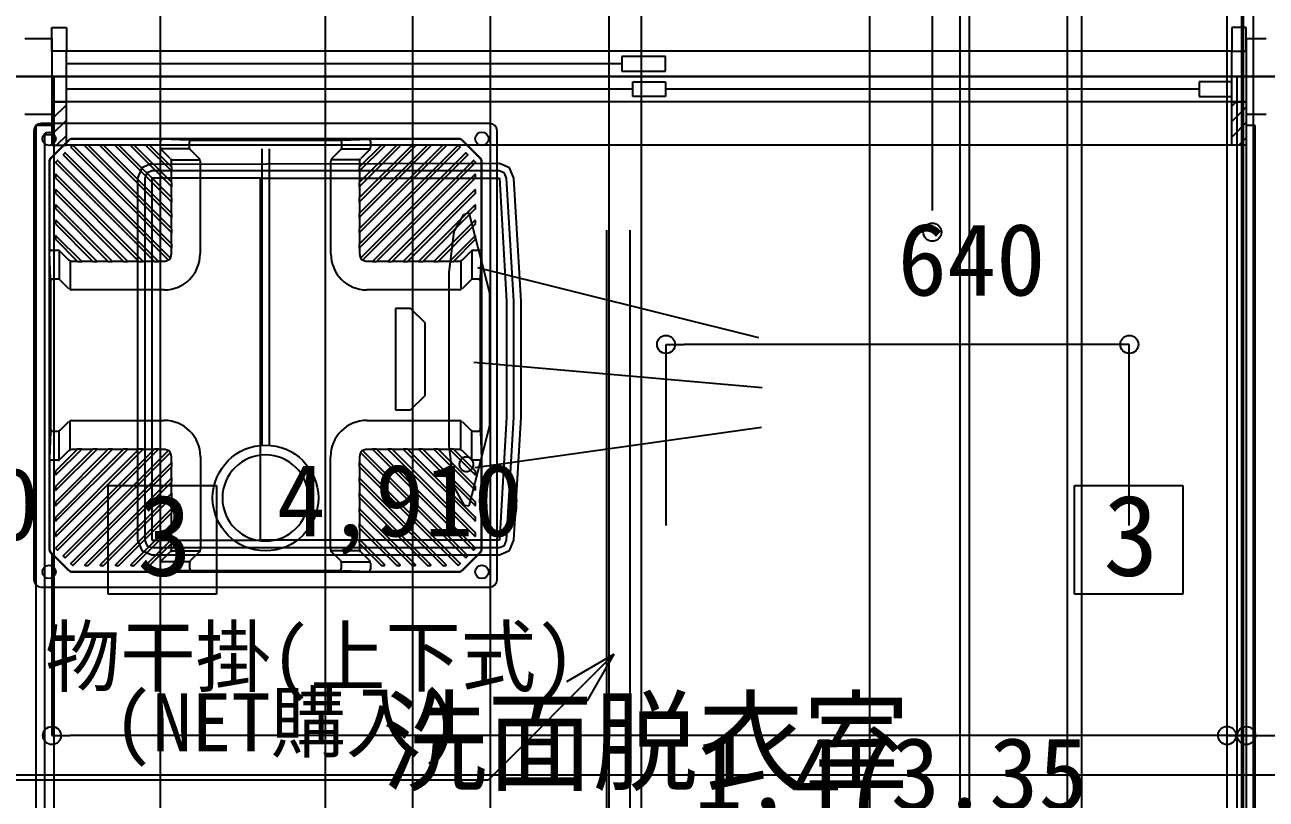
# Model space of a CAD drawing. Header units: metres. Extents: x 10861 to 26950, y 7268 to 22901.
# Drawn here: x 18467 to 20182, y 18112 to 19181 of the extents above; entities that cross this region are included whole.
import ezdxf

# ---------------------------------------------------------------- set-up
doc = ezdxf.new("R2010")
doc.units = ezdxf.units.M

msp = doc.modelspace()

# ---------------------------------------------------------------- linework, layer by layer
at = {"layer": 'GLID'}
for p, q in [((18654.7, 9325), (18654.7, 22205)), ((18654.7, 9325), (18654.7, 22205)), ((18654.7, 9325), (18654.7, 22205)), ((19003.3, 9325), (19003.3, 22205)), ((19003.3, 9325), (19003.3, 22205)), ((19003.3, 9325), (19003.3, 22205)), ((19274.3, 9325), (19274.3, 22205)), ((19274.3, 9325), (19274.3, 22205)), ((19274.3, 9325), (19274.3, 22205)), ((19319.1, 10010), (19319.1, 22205)), ((19319.1, 10010), (19319.1, 22205)), ((19319.1, 10010), (19319.1, 22205)), ((19634.7, 9325), (19634.7, 22205)), ((19634.7, 9325), (19634.7, 22205)), ((19634.7, 9325), (19634.7, 22205)), ((19759.5, 10010), (19759.5, 22205)), ((19759.5, 10010), (19759.5, 22205)), ((19759.5, 10010), (19759.5, 22205)), ((19772.5, 9858.3), (19772.5, 22205)), ((19772.5, 9858.3), (19772.5, 22205)), ((19772.5, 9858.3), (19772.5, 22205)), ((19907.5, 10010), (19907.5, 22205)), ((19907.5, 10010), (19907.5, 22205)), ((19907.5, 10010), (19907.5, 22205)), ((19927.5, 9858.3), (19927.5, 22205)), ((19927.5, 9858.3), (19927.5, 22205)), ((19927.5, 9858.3), (19927.5, 22205)), ((20128.1, 9325), (20128.1, 22205)), ((20128.1, 9325), (20128.1, 22205)), ((20128.1, 9325), (20128.1, 22205)), ((20151, 9325), (20151, 22205)), ((20151, 9325), (20151, 22205)), ((20151, 9325), (20151, 22205)), ((13514.7, 19110), (24358.1, 19110)), ((13514.7, 19110), (24358.1, 19110)), ((13514.7, 19110), (24358.1, 19110)), ((13514.7, 18145.6), (24358.1, 18145.6)), ((13514.7, 18145.6), (24358.1, 18145.6)), ((13514.7, 18145.6), (24358.1, 18145.6))]:
    msp.add_line(p, q, dxfattribs=at)
at = {"layer": 'WALL_BRACED_2F'}
for p, q in [((18507.2, 19110), (18507.2, 17830)), ((18507.2, 19110), (18507.2, 17830)), ((20142.2, 17830), (20142.2, 19110)), ((20142.2, 17830), (20142.2, 19110)), ((18582.2, 18395), (18582.2, 18545)), ((18582.2, 18545), (18732.2, 18545)), ((18732.2, 18545), (18732.2, 18395)), ((19917.2, 18395), (19917.2, 18545)), ((19917.2, 18545), (20067.2, 18545)), ((20067.2, 18545), (20067.2, 18395)), ((18732.2, 18395), (18582.2, 18395)), ((20067.2, 18395), (19917.2, 18395))]:
    msp.add_line(p, q, dxfattribs=at)
at = {"layer": 'WALL_NORMAL_2F'}
for p, q in [((18467.2, 19162.5), (18504.7, 19162.5)), ((18467.2, 19162.5), (18504.7, 19162.5)), ((18504.7, 19162.5), (18504.7, 19057.5)), ((20154.7, 19162.5), (20154.7, 19057.5)), ((20154.7, 19162.5), (20182.2, 19162.5)), ((20154.7, 19162.5), (20182.2, 19162.5)), ((18504.7, 19057.5), (18467.2, 19057.5)), ((20182.2, 19057.5), (20154.7, 19057.5)), ((18482.2, 19042.5), (18482.2, 16997.5)), ((18504.7, 19042.5), (18482.2, 19042.5)), ((20167.2, 19042.5), (20154.7, 19042.5)), ((20167.2, 16997.5), (20167.2, 19042.5)), ((18494.7, 17010), (18494.7, 19030)), ((18494.7, 19030), (18504.7, 19030)), ((20154.7, 19015), (20154.7, 17025))]:
    msp.add_line(p, q, dxfattribs=at)
at = {"layer": 'WALL_NORMAL_3F'}
for p, q in [((20148.2, 21016.5), (20148.2, 17016.5)), ((20164.2, 21000.5), (20164.2, 17000.5))]:
    msp.add_line(p, q, dxfattribs=at)
at = {"layer": 'カタログ部品(衛生設備)_2F'}
for p, q in [((19109.7, 19045), (18489.7, 19045)), ((18479.7, 19035), (18479.7, 18415)), ((18527.1, 19021.7), (18503, 18997.6)), ((18527.4, 19021.3), (18503.4, 18997.3)), ((19066.7, 19024), (18532.7, 19024)), ((18657.7, 19023.6), (18532.7, 19023.6)), ((18654.7, 19012.1), (18654.7, 19020.6)), ((18694.4, 19022), (18657, 19023.5)), ((18697.4, 19022), (18902, 19022)), ((18905, 19022), (18942.4, 19023.5)), ((19066.7, 19023.6), (18941.7, 19023.6)), ((18944.7, 19020.6), (18944.7, 19012.1)), ((19096, 18997.3), (19072, 19021.3)), ((19096.4, 18997.6), (19072.3, 19021.7)), ((19119.7, 18415), (19119.7, 19035)), ((18522.3, 19004.2), (18520.5, 19002.4)), ((18668.4, 18859.1), (18523.3, 19004.2)), ((18532.9, 19014.8), (18531.1, 19013)), ((18531.1, 19012), (18670.2, 18872.9)), ((18670.2, 18878.5), (18533.9, 19014.8)), ((18550.2, 19014.2), (18670.2, 18894.1)), ((18554.7, 19015), (18550.5, 19015)), ((18670.2, 18899.8), (18555.2, 19014.8)), ((18571.4, 19014.2), (18670.2, 18915.3)), ((18575.9, 19015), (18571.7, 19015)), ((18670.2, 18921), (18576.4, 19014.8)), ((18592.6, 19014.2), (18670.2, 18936.5)), ((18597.1, 19015), (18592.9, 19015)), ((18670.2, 18942.2), (18597.6, 19014.8)), ((18613.8, 19014.2), (18670.2, 18957.7)), ((18618.3, 19015), (18614.1, 19015)), ((18670.2, 18963.4), (18618.8, 19014.8)), ((18635, 19014.2), (18670.2, 18979)), ((18639.5, 19015), (18635.4, 19015)), ((18670.2, 18984.6), (18640, 19014.8)), ((18694.8, 19010), (18655.2, 19010)), ((18668.2, 18996.5), (18656.2, 19008.5)), ((18694.4, 19019), (18694.4, 19012.1)), ((18695.9, 19008.5), (18708, 18996.5)), ((18794.7, 19010), (18794.7, 18600.8)), ((18804.7, 19010), (18804.7, 18600.8)), ((18891.4, 18996.5), (18903.5, 19008.5)), ((18904.6, 19010), (18944.3, 19010)), ((18905, 19012.1), (18905, 19019)), ((18959.4, 19014.8), (18929.2, 18984.6)), ((18980.6, 19014.8), (18929.2, 18963.4)), ((19001.8, 19014.8), (18929.2, 18942.2)), ((19023, 19014.8), (18929.2, 18921)), ((19044.2, 19014.8), (18929.2, 18899.8)), ((19065.5, 19014.8), (18929.2, 18878.5)), ((18929.2, 18979), (18964.4, 19014.2)), ((18929.2, 18957.7), (18985.6, 19014.2)), ((18929.2, 18936.5), (19006.8, 19014.2)), ((18929.2, 18915.3), (19028, 19014.2)), ((18929.2, 18894.1), (19049.2, 19014.2)), ((18929.2, 18872.9), (19068.3, 19012)), ((19076.1, 19004.2), (18931, 18859.1)), ((18943.2, 19008.5), (18931.2, 18996.5)), ((18964, 19015), (18959.9, 19015)), ((18985.3, 19015), (18981.1, 19015)), ((19006.5, 19015), (19002.3, 19015)), ((19027.7, 19015), (19023.5, 19015)), ((19048.9, 19015), (19044.7, 19015)), ((19068.3, 19013), (19066.5, 19014.8)), ((19078.9, 19002.4), (19077.1, 19004.2)), ((18500.7, 18992), (18500.7, 18458)), ((18501.2, 18992), (18501.2, 18867)), ((18511.7, 18993.6), (18509.9, 18991.8)), ((18509.9, 18990.8), (18646.2, 18854.5)), ((18651.8, 18854.5), (18512.7, 18993.6)), ((18520.5, 19001.4), (18665.6, 18856.3)), ((18669.7, 18995), (18709, 18995)), ((18669.7, 18985.1), (18669.7, 18992.9)), ((18709.4, 18992.9), (18709.4, 18865)), ((18890, 18865), (18890, 18992.9)), ((18929.7, 18995), (18890.4, 18995)), ((18929.7, 18992.9), (18929.7, 18985.1)), ((18933.8, 18856.3), (19078.9, 19001.4)), ((19086.7, 18993.6), (18947.6, 18854.5)), ((18953.2, 18854.5), (19089.5, 18990.8)), ((19089.5, 18991.8), (19087.7, 18993.6)), ((19098.2, 18867), (19098.2, 18992)), ((19098.7, 18458), (19098.7, 18992)), ((18509.7, 18974.2), (18509.7, 18970)), ((18509.9, 18969.5), (18624.9, 18854.5)), ((18630.6, 18854.5), (18510.6, 18974.6)), ((18669.7, 18963.9), (18669.7, 18979.5)), ((18670.2, 18979), (18670.2, 18984.6)), ((18929.2, 18984.6), (18929.2, 18979)), ((18929.7, 18979.5), (18929.7, 18963.9)), ((19088.8, 18974.6), (18968.8, 18854.5)), ((18974.5, 18854.5), (19089.5, 18969.5)), ((19089.7, 18970), (19089.7, 18974.2)), ((18509.7, 18953), (18509.7, 18948.8)), ((18609.4, 18854.5), (18510.6, 18953.3)), ((18669.7, 18942.7), (18669.7, 18958.2)), ((18670.2, 18957.7), (18670.2, 18963.4)), ((18929.2, 18963.4), (18929.2, 18957.7)), ((18929.7, 18958.2), (18929.7, 18942.7)), ((19088.8, 18953.3), (18990, 18854.5)), ((19089.7, 18948.8), (19089.7, 18953)), ((18509.9, 18948.3), (18603.7, 18854.5)), ((18669.7, 18921.5), (18669.7, 18937)), ((18670.2, 18936.5), (18670.2, 18942.2)), ((18929.2, 18942.2), (18929.2, 18936.5)), ((18929.7, 18937), (18929.7, 18921.5)), ((18995.7, 18854.5), (19089.5, 18948.3)), ((18509.7, 18931.8), (18509.7, 18927.6)), ((18509.9, 18927.1), (18582.5, 18854.5)), ((18588.2, 18854.5), (18510.6, 18932.1)), ((18670.2, 18915.3), (18670.2, 18921)), ((18929.2, 18921), (18929.2, 18915.3)), ((19088.8, 18932.1), (19011.2, 18854.5)), ((19016.9, 18854.5), (19089.5, 18927.1)), ((19089.7, 18927.6), (19089.7, 18931.8)), ((18509.7, 18910.6), (18509.7, 18906.4)), ((18509.9, 18905.9), (18561.3, 18854.5)), ((18567, 18854.5), (18510.6, 18910.9)), ((18669.7, 18900.3), (18669.7, 18915.8)), ((18670.2, 18894.1), (18670.2, 18899.8)), ((18929.2, 18899.8), (18929.2, 18894.1)), ((18929.7, 18915.8), (18929.7, 18900.3)), ((19088.8, 18910.9), (19032.4, 18854.5)), ((19038.1, 18854.5), (19089.5, 18905.9)), ((19089.7, 18906.4), (19089.7, 18910.6)), ((18509.7, 18889.3), (18509.7, 18885.2)), ((18509.9, 18884.7), (18540.1, 18854.5)), ((18545.8, 18854.5), (18510.6, 18889.7)), ((18669.7, 18879), (18669.7, 18894.6)), ((18929.7, 18894.6), (18929.7, 18879)), ((19088.8, 18889.7), (19053.7, 18854.5)), ((19059.3, 18854.5), (19089.5, 18884.7)), ((19089.7, 18885.2), (19089.7, 18889.3)), ((18502.7, 18830.3), (18501.2, 18867.7)), ((18504.2, 18870), (18512.6, 18870)), ((18514.7, 18869.6), (18514.7, 18830.3)), ((18516.2, 18868.5), (18528.2, 18856.5)), ((18669.7, 18865), (18669.7, 18873.4)), ((18670.2, 18872.9), (18670.2, 18878.5)), ((18929.2, 18878.5), (18929.2, 18872.9)), ((18929.7, 18873.4), (18929.7, 18865)), ((19071.2, 18856.5), (19083.2, 18868.5)), ((19084.7, 18869.6), (19084.7, 18830.3)), ((19086.8, 18870), (19095.2, 18870)), ((19096.7, 18830.3), (19098.2, 18867.7)), ((18529.7, 18855), (18529.7, 18815.7)), ((18531.8, 18855), (18539.6, 18855)), ((18540.1, 18854.5), (18545.8, 18854.5)), ((18545.3, 18855), (18560.8, 18855)), ((18561.3, 18854.5), (18567, 18854.5)), ((18566.5, 18855), (18582, 18855)), ((18582.5, 18854.5), (18588.2, 18854.5)), ((18587.7, 18855), (18603.2, 18855)), ((18603.7, 18854.5), (18609.4, 18854.5)), ((18608.9, 18855), (18624.4, 18855)), ((18624.9, 18854.5), (18630.6, 18854.5)), ((18630.1, 18855), (18645.7, 18855)), ((18646.2, 18854.5), (18651.8, 18854.5)), ((18651.3, 18855), (18659.7, 18855)), ((18939.7, 18855), (18948.1, 18855)), ((18947.6, 18854.5), (18953.2, 18854.5)), ((18953.7, 18855), (18969.3, 18855)), ((18968.8, 18854.5), (18974.5, 18854.5)), ((18975, 18855), (18990.5, 18855)), ((18990, 18854.5), (18995.7, 18854.5)), ((18996.2, 18855), (19011.7, 18855)), ((19011.2, 18854.5), (19016.9, 18854.5)), ((19017.4, 18855), (19032.9, 18855)), ((19032.4, 18854.5), (19038.1, 18854.5)), ((19038.6, 18855), (19054.2, 18855)), ((19053.7, 18854.5), (19059.3, 18854.5)), ((19059.8, 18855), (19067.6, 18855)), ((19069.7, 18855), (19069.7, 18815.7)), ((18502.7, 18827.3), (18502.7, 18623.1)), ((18512.6, 18830.3), (18505.7, 18830.3)), ((18528.2, 18816.7), (18516.2, 18828.8)), ((18659.7, 18815.3), (18531.8, 18815.3)), ((19067.6, 18815.3), (18939.7, 18815.3)), ((19083.2, 18828.8), (19071.2, 18816.7)), ((19093.7, 18830.3), (19086.8, 18830.3)), ((19096.7, 18623.1), (19096.7, 18827.3)), ((18516.2, 18621.6), (18528.2, 18633.6)), ((18529.7, 18595), (18529.7, 18634.3)), ((18531.8, 18635.1), (18659.7, 18635.1)), ((18939.7, 18635.1), (19067.6, 18635.1)), ((19069.7, 18595), (19069.7, 18634.3)), ((19071.2, 18633.6), (19083.2, 18621.6)), ((18502.7, 18619.7), (18501.2, 18582.3)), ((18505.7, 18620.1), (18512.6, 18620.1)), ((18514.7, 18580.5), (18514.7, 18619.7)), ((19084.7, 18580.5), (19084.7, 18619.7)), ((19086.8, 18620.1), (19093.7, 18620.1)), ((19096.7, 18619.7), (19098.2, 18582.3)), ((18646.2, 18595.5), (18509.9, 18459.2)), ((18624.9, 18595.5), (18509.9, 18480.5)), ((18603.7, 18595.5), (18509.9, 18501.7)), ((18582.5, 18595.5), (18509.9, 18522.9)), ((18561.3, 18595.5), (18509.9, 18544.1)), ((18540.1, 18595.5), (18509.9, 18565.3)), ((18510.6, 18475.5), (18630.6, 18595.5)), ((18510.6, 18496.7), (18609.4, 18595.5)), ((18510.6, 18517.9), (18588.2, 18595.5)), ((18510.6, 18539.1), (18567, 18595.5)), ((18510.6, 18560.3), (18545.8, 18595.5)), ((18512.7, 18456.4), (18651.8, 18595.5)), ((18528.2, 18593.5), (18516.2, 18581.5)), ((18665.6, 18593.7), (18520.5, 18448.6)), ((18523.3, 18445.8), (18668.4, 18590.9)), ((18539.6, 18595), (18531.8, 18595)), ((18545.8, 18595.5), (18540.1, 18595.5)), ((18560.8, 18595), (18545.3, 18595)), ((18567, 18595.5), (18561.3, 18595.5)), ((18582, 18595), (18566.5, 18595)), ((18588.2, 18595.5), (18582.5, 18595.5)), ((18603.2, 18595), (18587.7, 18595)), ((18609.4, 18595.5), (18603.7, 18595.5)), ((18624.4, 18595), (18608.9, 18595)), ((18630.6, 18595.5), (18624.9, 18595.5)), ((18645.7, 18595), (18630.1, 18595)), ((18651.8, 18595.5), (18646.2, 18595.5)), ((18659.7, 18595), (18651.3, 18595)), ((18931, 18590.9), (19076.1, 18445.8)), ((19078.9, 18448.6), (18933.8, 18593.7)), ((18948.1, 18595), (18939.7, 18595)), ((18953.2, 18595.5), (18947.6, 18595.5)), ((18947.6, 18595.5), (19086.7, 18456.4)), ((19089.5, 18459.2), (18953.2, 18595.5)), ((18969.3, 18595), (18953.7, 18595)), ((18974.5, 18595.5), (18968.8, 18595.5)), ((18968.8, 18595.5), (19088.8, 18475.5)), ((19089.5, 18480.5), (18974.5, 18595.5)), ((18990.5, 18595), (18975, 18595)), ((18995.7, 18595.5), (18990, 18595.5)), ((18990, 18595.5), (19088.8, 18496.7)), ((19089.5, 18501.7), (18995.7, 18595.5)), ((19011.7, 18595), (18996.2, 18595)), ((19016.9, 18595.5), (19011.2, 18595.5)), ((19011.2, 18595.5), (19088.8, 18517.9)), ((19089.5, 18522.9), (19016.9, 18595.5)), ((19032.9, 18595), (19017.4, 18595)), ((19038.1, 18595.5), (19032.4, 18595.5)), ((19032.4, 18595.5), (19088.8, 18539.1)), ((19089.5, 18544.1), (19038.1, 18595.5)), ((19054.2, 18595), (19038.6, 18595)), ((19059.3, 18595.5), (19053.7, 18595.5)), ((19053.7, 18595.5), (19088.8, 18560.3)), ((19089.5, 18565.3), (19059.3, 18595.5)), ((19067.6, 18595), (19059.8, 18595)), ((19083.2, 18581.5), (19071.2, 18593.5)), ((18501.2, 18583), (18501.2, 18458)), ((18512.6, 18580), (18504.2, 18580)), ((18670.2, 18577.1), (18531.1, 18438)), ((18669.7, 18576.6), (18669.7, 18585)), ((18670.2, 18571.5), (18670.2, 18577.1)), ((18709.8, 18585), (18709.8, 18457.1)), ((18889.6, 18457.1), (18889.6, 18585)), ((18929.2, 18577.1), (18929.2, 18571.5)), ((19068.3, 18438), (18929.2, 18577.1)), ((18929.7, 18585), (18929.7, 18576.6)), ((19095.2, 18580), (19086.8, 18580)), ((19098.2, 18458), (19098.2, 18583)), ((18509.7, 18564.8), (18509.7, 18560.7)), ((18533.9, 18435.2), (18670.2, 18571.5)), ((18669.7, 18555.4), (18669.7, 18571)), ((18929.2, 18571.5), (19065.5, 18435.2)), ((18929.7, 18571), (18929.7, 18555.4)), ((19089.7, 18560.7), (19089.7, 18564.8)), ((18509.7, 18543.6), (18509.7, 18539.4)), ((18670.2, 18555.9), (18550.2, 18435.9)), ((18555.2, 18435.2), (18670.2, 18550.2)), ((18669.7, 18534.2), (18669.7, 18549.8)), ((18670.2, 18550.2), (18670.2, 18555.9)), ((19049.2, 18435.9), (18929.2, 18555.9)), ((18929.2, 18555.9), (18929.2, 18550.2)), ((18929.2, 18550.2), (19044.2, 18435.2)), ((18929.7, 18549.8), (18929.7, 18534.2)), ((19089.7, 18539.4), (19089.7, 18543.6)), ((18509.7, 18522.4), (18509.7, 18518.2)), ((18670.2, 18534.7), (18571.4, 18435.9)), ((18576.4, 18435.2), (18670.2, 18529)), ((18669.7, 18513), (18669.7, 18528.5)), ((18670.2, 18529), (18670.2, 18534.7)), ((19028, 18435.9), (18929.2, 18534.7)), ((18929.2, 18534.7), (18929.2, 18529)), ((18929.2, 18529), (19023, 18435.2)), ((18929.7, 18528.5), (18929.7, 18513)), ((19089.7, 18518.2), (19089.7, 18522.4)), ((18670.2, 18513.5), (18592.6, 18435.9)), ((18597.6, 18435.2), (18670.2, 18507.8)), ((18669.7, 18491.8), (18669.7, 18507.3)), ((18670.2, 18507.8), (18670.2, 18513.5)), ((19006.8, 18435.9), (18929.2, 18513.5)), ((18929.2, 18513.5), (18929.2, 18507.8)), ((18929.2, 18507.8), (19001.8, 18435.2)), ((18929.7, 18507.3), (18929.7, 18491.8)), ((18509.7, 18501.2), (18509.7, 18497)), ((18670.2, 18492.3), (18613.8, 18435.9)), ((18670.2, 18486.6), (18670.2, 18492.3)), ((18985.6, 18435.9), (18929.2, 18492.3)), ((18929.2, 18492.3), (18929.2, 18486.6)), ((19089.7, 18497), (19089.7, 18501.2)), ((18509.7, 18480), (18509.7, 18475.8)), ((18618.8, 18435.2), (18670.2, 18486.6)), ((18670.2, 18471.1), (18635, 18435.9)), ((18669.7, 18470.6), (18669.7, 18486.1)), ((18670.2, 18465.4), (18670.2, 18471.1)), ((18929.2, 18486.6), (18980.6, 18435.2)), ((18964.4, 18435.9), (18929.2, 18471.1)), ((18929.2, 18471.1), (18929.2, 18465.4)), ((18929.7, 18486.1), (18929.7, 18470.6)), ((19089.7, 18475.8), (19089.7, 18480)), ((18509.9, 18458.2), (18511.7, 18456.4)), ((18640, 18435.2), (18670.2, 18465.4)), ((18656.2, 18441.5), (18668.2, 18453.5)), ((18669.7, 18457.1), (18669.7, 18464.9)), ((18669.7, 18455), (18709, 18455)), ((18708.3, 18453.5), (18696.2, 18441.5)), ((18929.7, 18455), (18890.4, 18455)), ((18903.2, 18441.5), (18891.1, 18453.5)), ((18929.2, 18465.4), (18959.4, 18435.2)), ((18929.7, 18464.9), (18929.7, 18457.1)), ((18931.2, 18453.5), (18943.2, 18441.5)), ((19087.7, 18456.4), (19089.5, 18458.2)), ((18503, 18452.4), (18527.1, 18428.3)), ((18503.4, 18452.7), (18527.4, 18428.7)), ((18520.5, 18447.6), (18522.3, 18445.8)), ((18531.1, 18437), (18532.9, 18435.2)), ((18654.7, 18429.5), (18654.7, 18437.9)), ((18694.8, 18440), (18655.2, 18440)), ((18694.8, 18437.9), (18694.8, 18431)), ((18904.6, 18440), (18944.3, 18440)), ((18904.6, 18431), (18904.6, 18437.9)), ((18944.7, 18437.9), (18944.7, 18429.5)), ((19066.5, 18435.2), (19068.3, 18437)), ((19072, 18428.7), (19096, 18452.7)), ((19072.3, 18428.3), (19096.4, 18452.4)), ((19077.1, 18445.8), (19078.9, 18447.6)), ((18532.7, 18426.5), (18657.7, 18426.5)), ((18532.7, 18426), (19066.7, 18426)), ((18550.5, 18435), (18554.7, 18435)), ((18571.7, 18435), (18575.9, 18435)), ((18592.9, 18435), (18597.1, 18435)), ((18614.1, 18435), (18618.3, 18435)), ((18635.4, 18435), (18639.5, 18435)), ((18694.4, 18428), (18657, 18426.5)), ((18697.8, 18428), (18901.6, 18428)), ((18905, 18428), (18942.4, 18426.5)), ((18941.7, 18426.5), (19066.7, 18426.5)), ((18959.9, 18435), (18964, 18435)), ((18981.1, 18435), (18985.3, 18435)), ((19002.3, 18435), (19006.5, 18435)), ((19023.5, 18435), (19027.7, 18435)), ((19044.7, 18435), (19048.9, 18435)), ((18489.7, 18405), (19109.7, 18405))]:
    msp.add_line(p, q, dxfattribs=at)
for centre, radius in [((18500.7, 19024), 9.25), ((19098.7, 19024), 9.25), ((18799.7, 18528), 73), ((18500.7, 18426), 9.25), ((19098.7, 18426), 9.25)]:
    msp.add_circle(centre, radius, dxfattribs=at)
for centre, radius, start, end in [((18489.7, 19035), 10, 90, -180), ((19109.7, 19035), 10, 0, 90), ((18532.7, 19016), 8, 90.0051, 134.9985), ((18532.7, 19016), 7.55, 90.0037, 135.0026), ((18657.7, 19020.6), 3, 90, 180), ((18697.4, 19019), 3, 90, 180), ((18902, 19019), 3, 0, 90), ((18941.7, 19020.6), 3, 0, 90), ((19066.7, 19016), 8, 44.9985, 89.9979), ((19066.7, 19016), 7.55, 44.9974, 89.9963), ((18521, 19001.9), 0.7, 135.0549, -135.0549), ((18522.8, 19003.7), 0.699, 44.9731, 135.0269), ((18531.6, 19012.5), 0.7, 134.9971, -134.9971), ((18533.4, 19014.3), 0.7, 44.9971, 135.0029), ((18550.5, 19014.5), 0.5, 90.0122, -134.9276), ((18554.7, 19014.3), 0.7, 45.0029, 90.0041), ((18571.7, 19014.5), 0.5, 90.0122, -134.9276), ((18575.9, 19014.3), 0.7, 45.0029, 90.0041), ((18592.9, 19014.5), 0.5, 90.0122, -134.9276), ((18597.1, 19014.3), 0.7, 45.0029, 90.0041), ((18614.1, 19014.5), 0.5, 89.8975, -134.9274), ((18618.3, 19014.3), 0.7, 45.0029, 90.0041), ((18635.4, 19014.5), 0.5, 89.8975, -134.9274), ((18639.5, 19014.3), 0.7, 45.0029, 90.0041), ((18659.7, 19012.1), 5, -179.9992, -135.0076), ((18699.4, 19012.1), 5, -179.9992, -135.0076), ((18900, 19012.1), 5, -44.9924, -0.0008), ((18939.7, 19012.1), 5, -44.9924, -0.0008), ((18959.9, 19014.3), 0.7, 89.9959, 134.9971), ((18964, 19014.5), 0.501, -44.7969, 89.8268), ((18981.1, 19014.3), 0.7, 89.9959, 134.9971), ((18985.3, 19014.5), 0.501, -44.7969, 89.8268), ((19002.3, 19014.3), 0.7, 89.9959, 134.9971), ((19006.5, 19014.5), 0.5, -45.0724, 89.9878), ((19023.5, 19014.3), 0.7, 89.9959, 134.9971), ((19027.7, 19014.5), 0.5, -45.0724, 89.9878), ((19044.7, 19014.3), 0.7, 89.9959, 134.9971), ((19048.9, 19014.5), 0.5, -45.0724, 89.9878), ((19066, 19014.3), 0.7, 44.9971, 135.0029), ((19067.8, 19012.5), 0.7, -45.0029, 45.0029), ((19076.6, 19003.7), 0.7, 45.0549, 134.9451), ((19078.4, 19001.9), 0.699, -45.0269, 45.0269), ((18508.7, 18992), 8, 134.9985, 179.9979), ((18508.7, 18992), 7.55, 134.9974, -179.9961), ((18510.4, 18991.3), 0.7, 134.9971, -134.9971), ((18512.2, 18993.1), 0.7, 44.9971, 135.0029), ((18664.7, 18992.9), 5, 0.0008, 44.9924), ((18704.4, 18992.9), 5, 0.0075, 45.0134), ((18895, 18992.9), 5, 134.9913, 179.9878), ((18934.7, 18992.9), 5, 135.0076, 179.9992), ((19087.2, 18993.1), 0.7, 44.9971, 135.0029), ((19089, 18991.3), 0.7, -45.0029, 45.0029), ((19090.7, 18992), 7.55, -0.0039, 45.0026), ((19090.7, 18992), 8, 0.0051, 44.9985), ((18510.2, 18974.2), 0.5, 44.9276, 179.9878), ((18510.4, 18970), 0.7, 179.9959, -135.0029), ((19089.2, 18974.2), 0.5, 0.0122, 135.0724), ((19089, 18970), 0.7, -44.9971, 0.0041), ((18510.2, 18953), 0.5, 44.9276, 179.9878), ((19089.2, 18953), 0.5, 0.0122, 135.0724), ((18510.4, 18948.8), 0.7, 179.9959, -135.0029), ((19089, 18948.8), 0.7, -44.9971, 0.0041), ((18510.2, 18931.8), 0.5, 44.9276, 179.9878), ((18510.4, 18927.6), 0.7, 179.9959, -135.0029), ((19089.2, 18931.8), 0.5, 0.0122, 135.0724), ((19089, 18927.6), 0.7, -44.9971, 0.0041), ((18510.2, 18910.6), 0.501, 45.2031, 179.8268), ((18510.4, 18906.4), 0.7, 179.9959, -135.0029), ((19089.2, 18910.6), 0.5, -0.1025, 135.0726), ((19089, 18906.4), 0.7, -44.9971, 0.0041), ((18510.2, 18889.3), 0.501, 45.2031, 179.8268), ((18510.4, 18885.2), 0.7, 179.9959, -135.0029), ((19089.2, 18889.3), 0.5, -0.1025, 135.0726), ((19089, 18885.2), 0.7, -44.9971, 0.0041), ((18504.2, 18867), 3, 90, 180), ((18512.6, 18865), 5, 45.0076, 89.9992), ((18659.7, 18865), 49.7, -90, 0), ((18659.7, 18865), 9.99, -33.4812, 0.0045), ((18939.7, 18865), 49.7, 180, -90), ((18939.7, 18865), 9.99, 179.9955, -146.5188), ((19086.8, 18865), 5, 90.0008, 134.9924), ((19095.2, 18867), 3, 0, 90), ((18531.8, 18860), 5, -134.9924, -90.0008), ((18659.7, 18865), 10, -89.9964, -56.5326), ((18659.7, 18865), 10.5, -55.9828, -34.0172), ((18939.7, 18865), 10.5, -145.9828, -124.0172), ((18939.7, 18865), 10, -123.4674, -90.0036), ((19067.6, 18860), 5, -89.9992, -45.0076), ((18505.7, 18827.3), 3, 90, 180), ((18512.6, 18825.3), 5, 45.0076, 89.9992), ((18531.8, 18820.3), 5, -135.0087, -90.0122), ((19067.6, 18820.3), 5, -89.9925, -44.9866), ((19086.8, 18825.3), 5, 90.0008, 134.9924), ((19093.7, 18827.3), 3, 0, 90), ((18531.8, 18630.1), 5, 90.0075, 135.0134), ((18659.7, 18585), 50.1, 0, 90), ((18939.7, 18585), 50.1, 90, -180), ((19067.6, 18630.1), 5, 44.9913, 89.9878), ((18505.7, 18623.1), 3, -180, -90), ((18512.6, 18625.1), 5, -89.9992, -45.0076), ((19086.8, 18625.1), 5, -134.9924, -90.0008), ((19093.7, 18623.1), 3, -90, 0), ((18531.8, 18590), 5, 90.0008, 134.9924), ((18659.7, 18585), 10, 56.5326, 89.9964), ((18659.7, 18585), 10.5, 34.0172, 55.9828), ((18939.7, 18585), 10.5, 124.0172, 145.9828), ((18939.7, 18585), 10, 90.0036, 123.4674), ((19067.6, 18590), 5, 45.0076, 89.9992), ((18504.2, 18583), 3, -180, -90), ((18512.6, 18585), 5, -89.9992, -45.0076), ((18659.7, 18585), 9.99, -0.0045, 33.4812), ((18799.7, 18528), 59.5, 0, 180), ((18939.7, 18585), 9.99, 146.5188, -179.9955), ((19086.8, 18585), 5, -134.9924, -90.0008), ((19095.2, 18583), 3, -90, 0), ((18510.4, 18564.8), 0.7, 135.0029, -179.9959), ((18510.2, 18560.7), 0.5, 179.8975, -44.9274), ((19089.2, 18560.7), 0.501, -134.7969, -0.1732), ((19089, 18564.8), 0.7, -0.0041, 44.9971), ((18510.4, 18543.6), 0.7, 135.0029, -179.9959), ((18510.2, 18539.4), 0.5, 179.8975, -44.9274), ((19089.2, 18539.5), 0.501, -134.7969, -0.1732), ((19089, 18543.6), 0.7, -0.0041, 44.9971), ((18510.4, 18522.4), 0.7, 135.0029, -179.9959), ((18799.7, 18528), 59.5, 180, 0), ((19089, 18522.4), 0.7, -0.0041, 44.9971), ((18510.2, 18518.2), 0.5, -179.9878, -44.9276), ((19089.2, 18518.2), 0.5, -135.0724, -0.0122), ((18510.4, 18501.2), 0.7, 135.0029, -179.9959), ((18510.2, 18497), 0.5, -179.9878, -44.9276), ((19089.2, 18497), 0.5, -135.0724, -0.0122), ((19089, 18501.2), 0.7, -0.0041, 44.9971), ((18510.4, 18480), 0.7, 135.0029, -179.9959), ((18510.2, 18475.8), 0.5, -179.9878, -44.9276), ((19089.2, 18475.8), 0.5, -135.0724, -0.0122), ((19089, 18480), 0.7, -0.0041, 44.9971), ((18508.7, 18458), 8, -179.9949, -135.0015), ((18508.7, 18458), 7.55, 179.9961, -134.9974), ((18510.4, 18458.7), 0.7, 134.9971, -134.9971), ((18512.2, 18456.9), 0.7, -135.0029, -44.9971), ((18664.7, 18457.1), 5, -44.9924, -0.0008), ((18704.8, 18457.1), 5, -45.0087, -0.0122), ((18894.6, 18457.1), 5, -179.9925, -134.9866), ((18934.7, 18457.1), 5, -179.9992, -135.0076), ((19087.2, 18456.9), 0.7, -135.0029, -44.9971), ((19089, 18458.7), 0.7, -45.0029, 45.0029), ((19090.7, 18458), 7.55, -45.0026, 0.0039), ((19090.7, 18458), 8, -45.0015, -0.0021), ((18521, 18448.1), 0.699, 134.9731, -134.9731), ((18522.8, 18446.3), 0.7, -134.9451, -45.0549), ((18531.6, 18437.5), 0.7, 134.9971, -134.9971), ((18659.7, 18437.9), 5, 135.0076, 179.9992), ((18699.8, 18437.9), 5, 135.0076, 179.9992), ((18899.6, 18437.9), 5, 0.0008, 44.9924), ((18939.7, 18437.9), 5, 0.0008, 44.9924), ((19067.8, 18437.5), 0.7, -45.0029, 45.0029), ((19076.6, 18446.3), 0.699, -135.0269, -44.9731), ((19078.4, 18448.1), 0.7, -44.9451, 44.9451), ((18532.7, 18434), 8, -135.0015, -90.0021), ((18532.7, 18434), 7.55, -135.0026, -90.0037), ((18533.4, 18435.7), 0.7, -135.0029, -44.9971), ((18550.5, 18435.5), 0.5, 134.9276, -90.0122), ((18554.7, 18435.7), 0.7, -90.0041, -45.0029), ((18571.7, 18435.5), 0.5, 134.9276, -90.0122), ((18575.9, 18435.7), 0.7, -90.0041, -45.0029), ((18592.9, 18435.5), 0.5, 134.9276, -90.0122), ((18597.1, 18435.7), 0.7, -90.0041, -45.0029), ((18614.1, 18435.5), 0.501, 135.2031, -90.1732), ((18618.3, 18435.7), 0.7, -90.0041, -45.0029), ((18635.4, 18435.5), 0.501, 135.2031, -90.1732), ((18639.5, 18435.7), 0.7, -90.0041, -45.0029), ((18657.7, 18429.5), 3, -180, -90), ((18697.8, 18431), 3, -180, -90), ((18901.6, 18431), 3, -90, 0), ((18941.7, 18429.5), 3, -90, 0), ((18959.9, 18435.7), 0.7, -134.9971, -89.9959), ((18964, 18435.5), 0.5, -90.1025, 45.0726), ((18981.1, 18435.7), 0.7, -134.9971, -89.9959), ((18985.3, 18435.5), 0.5, -90.1025, 45.0726), ((19002.3, 18435.7), 0.7, -134.9971, -89.9959), ((19006.5, 18435.5), 0.5, -89.9878, 45.0724), ((19023.5, 18435.7), 0.7, -134.9971, -89.9959), ((19027.7, 18435.5), 0.5, -89.9878, 45.0724), ((19044.7, 18435.7), 0.7, -134.9971, -89.9959), ((19048.9, 18435.5), 0.5, -89.9878, 45.0724), ((19066, 18435.7), 0.7, -135.0029, -44.9971), ((19066.7, 18434), 7.55, -89.9963, -44.9974), ((19066.7, 18434), 8, -89.9949, -45.0015), ((18489.7, 18415), 10, 180, -90), ((19109.7, 18415), 10, -90, 0)]:
    msp.add_arc(centre, radius, start, end, dxfattribs=at)
at = {"layer": 'カタログ部品(電化製品)_2F'}
for p, q in [((18642.8, 18989.6), (18628.7, 18983.7)), ((19122.8, 18989.6), (18640.1, 18988.4)), ((19137, 18983.7), (19122.8, 18989.6)), ((18628.7, 18983.7), (18622.8, 18969.6)), ((18622.8, 18969.6), (18622.8, 18469.6)), ((18635.8, 18976.6), (18632.8, 18969.6)), ((18632.8, 18969.6), (18632.8, 18469.6)), ((18642.8, 18979.6), (18635.8, 18976.6)), ((19122.8, 18979.6), (18642.8, 18979.6)), ((18642.8, 18969.6), (18642.8, 18469.6)), ((18792.8, 18969.6), (18642.8, 18969.6)), ((18792.8, 18469.6), (18792.8, 18969.6)), ((18792.8, 18969.6), (19122.8, 18969.6)), ((19129.9, 18976.6), (19122.8, 18979.6)), ((19122.8, 18969.6), (19132.8, 18799.6)), ((19132.8, 18969.6), (19129.9, 18976.6)), ((19142.8, 18799.6), (19132.8, 18969.6)), ((19142.8, 18969.6), (19137, 18983.7)), ((19152.8, 18799.6), (19142.8, 18969.6)), ((19060.5, 18895.9), (19073.6, 18919.6)), ((19073.6, 18919.6), (19080.7, 18922.2)), ((19080.7, 18922.2), (19109.4, 18811.3)), ((19053.4, 18839.3), (19060.5, 18895.9)), ((19053.4, 18599.8), (19053.4, 18839.3)), ((19109.4, 18811.3), (19109.4, 18627.8)), ((19132.8, 18799.6), (19132.8, 18639.6)), ((19142.8, 18639.6), (19142.8, 18799.6)), ((19152.8, 18639.6), (19152.8, 18799.6)), ((19000.2, 18789.6), (18979.2, 18789.6)), ((18979.2, 18789.6), (18979.2, 18649.6)), ((19020.1, 18769.6), (19000.2, 18789.6)), ((19020.1, 18669.6), (19020.1, 18769.6)), ((19000.2, 18649.6), (19020.1, 18669.6)), ((18979.2, 18649.6), (19000.2, 18649.6)), ((19109.4, 18627.8), (19080.6, 18516.9)), ((19132.8, 18639.6), (19122.8, 18469.6)), ((19132.8, 18469.6), (19142.8, 18639.6)), ((19142.8, 18469.6), (19152.8, 18639.6)), ((19060.5, 18543.2), (19053.4, 18599.8)), ((19067.5, 18576.4), (19067.4, 18575.2)), ((19067.4, 18575.2), (19067.4, 18573.9)), ((19067.4, 18573.9), (19067.5, 18572.7)), ((19067.8, 18577.6), (19067.5, 18576.4)), ((19068.3, 18578.8), (19067.8, 18577.6)), ((19068.9, 18579.9), (19068.3, 18578.8)), ((19069.6, 18580.9), (19068.9, 18579.9)), ((19070.5, 18581.8), (19069.6, 18580.9)), ((19071.4, 18582.6), (19070.5, 18581.8)), ((19072.5, 18583.3), (19071.4, 18582.6)), ((19073.6, 18583.8), (19072.5, 18583.3)), ((19074.8, 18584.2), (19073.6, 18583.8)), ((19076, 18584.5), (19074.8, 18584.2)), ((19077.3, 18584.5), (19076, 18584.5)), ((19078.5, 18584.5), (19077.3, 18584.5)), ((19079.7, 18584.2), (19078.5, 18584.5)), ((19080.9, 18583.8), (19079.7, 18584.2)), ((19082.1, 18583.3), (19080.9, 18583.8)), ((19083.1, 18582.6), (19082.1, 18583.3)), ((19084.1, 18581.8), (19083.1, 18582.6)), ((19084.9, 18580.9), (19084.1, 18581.8)), ((19085.7, 18579.9), (19084.9, 18580.9)), ((19086.3, 18578.8), (19085.7, 18579.9)), ((19086.7, 18577.6), (19086.3, 18578.8)), ((19087, 18576.4), (19086.7, 18577.6)), ((19087.2, 18575.2), (19087, 18576.4)), ((19087, 18572.7), (19087.2, 18573.9)), ((19087.2, 18573.9), (19087.2, 18575.2)), ((19067.5, 18572.7), (19067.8, 18571.4)), ((19067.8, 18571.4), (19068.3, 18570.3)), ((19068.3, 18570.3), (19068.9, 18569.2)), ((19068.9, 18569.2), (19069.6, 18568.2)), ((19069.6, 18568.2), (19070.5, 18567.2)), ((19070.5, 18567.2), (19071.4, 18566.4)), ((19071.4, 18566.4), (19072.5, 18565.8)), ((19072.5, 18565.8), (19073.6, 18565.2)), ((19073.6, 18565.2), (19074.8, 18564.9)), ((19074.8, 18564.9), (19076, 18564.6)), ((19076, 18564.6), (19077.3, 18564.5)), ((19077.3, 18564.5), (19078.5, 18564.6)), ((19078.5, 18564.6), (19079.7, 18564.9)), ((19079.7, 18564.9), (19080.9, 18565.2)), ((19080.9, 18565.2), (19082.1, 18565.8)), ((19082.1, 18565.8), (19083.1, 18566.5)), ((19083.1, 18566.5), (19084.1, 18567.3)), ((19084.1, 18567.3), (19084.9, 18568.2)), ((19084.9, 18568.2), (19085.7, 18569.2)), ((19085.7, 18569.2), (19086.3, 18570.3)), ((19086.3, 18570.3), (19086.7, 18571.5)), ((19086.7, 18571.5), (19087, 18572.7)), ((19074.7, 18517.7), (19060.5, 18543.2)), ((19080.6, 18516.9), (19074.7, 18517.7)), ((18622.8, 18469.6), (18628.7, 18455.4)), ((18628.7, 18455.4), (18642.8, 18449.6)), ((18632.8, 18469.6), (18635.8, 18462.5)), ((18635.8, 18462.5), (18642.8, 18459.6)), ((18642.8, 18469.6), (18792.8, 18469.6)), ((18642.8, 18459.6), (19122.8, 18459.6)), ((19122.8, 18469.6), (18792.8, 18469.6)), ((19122.8, 18459.6), (19129.9, 18462.5)), ((19122.8, 18449.6), (19137, 18455.4)), ((19129.9, 18462.5), (19132.8, 18469.6)), ((19137, 18455.4), (19142.8, 18469.6)), ((18642.8, 18449.6), (19122.8, 18449.6))]:
    msp.add_line(p, q, dxfattribs=at)
at = {"layer": 'データ 001_1F'}
for p, q in [((20128.1, 13232), (20128.1, 21590)), ((20128.1, 17950.1), (20128.1, 18200.1)), ((20128.1, 18200.1), (20153.1, 18200.1)), ((20153.1, 18200.1), (21013.1, 18200.1))]:
    msp.add_line(p, q, dxfattribs=at)
msp.add_circle((20128.1, 18200.1), 12.5, dxfattribs=at)
at = {"layer": 'データ 001_2F'}
for p, q in [((26162.5, 19110), (17745, 19110)), ((19281, 18312.3), (19107.4, 18138.6)), ((19216, 18274.8), (19281, 18312.3)), ((19281, 18312.3), (19243.5, 18247.3)), ((19107.4, 18138.6), (18307.4, 18138.6))]:
    msp.add_line(p, q, dxfattribs=at)
at = {"layer": 'データ 001_3F'}
for p, q in [((19634.7, 15242.5), (19634.7, 22067.5)), ((18882.5, 16045), (18882.5, 20905)), ((19110, 20905), (19110, 17555))]:
    msp.add_line(p, q, dxfattribs=at)
at = {"layer": 'ハンガーパイプ_2F'}
for p, q in [((19270.9, 18897.9), (19270.9, 17802.9)), ((19302.9, 18897.9), (19302.9, 17802.9)), ((19092.8, 18846.2), (19481, 18749.5)), ((19087.7, 18715.3), (19486.1, 18680.4)), ((19088.8, 18570), (19485, 18625.7))]:
    msp.add_line(p, q, dxfattribs=at)
at = {"layer": '建具(金属戸)_2F'}
for p, q in [((19721, 18925), (19721, 19295)), ((18504.7, 19145), (18504.7, 19177.5)), ((18504.7, 19177.5), (18524.7, 19177.5)), ((18524.7, 19177.5), (18524.7, 19145)), ((20134.7, 19177.5), (20134.7, 19145)), ((20154.7, 19177.5), (20134.7, 19177.5)), ((20154.7, 19145), (20154.7, 19177.5)), ((18524.7, 19145), (18504.7, 19145)), ((18504.7, 19145), (18504.7, 19136)), ((18524.7, 19145), (18504.7, 19145)), ((18524.7, 19075), (18524.7, 19145)), ((20134.7, 19145), (18524.7, 19145)), ((20134.7, 19075), (20134.7, 19145)), ((20134.7, 19145), (20154.7, 19145)), ((20134.7, 19145), (20154.7, 19145)), ((20154.7, 19145), (20154.7, 19136)), ((19292.2, 19127.5), (18524.7, 19127.5)), ((19352.2, 19137.5), (19292.2, 19137.5)), ((19292.2, 19137.5), (19292.2, 19117.5)), ((19352.2, 19117.5), (19352.2, 19137.5)), ((19292.2, 19117.5), (19352.2, 19117.5)), ((19307.2, 19092.5), (18524.7, 19092.5)), ((19307.2, 19102.5), (19352.2, 19102.5)), ((19307.2, 19082.5), (19307.2, 19102.5)), ((19352.2, 19102.5), (19352.2, 19082.5)), ((20089.7, 19092.5), (19352.2, 19092.5)), ((20134.7, 19102.5), (20089.7, 19102.5)), ((20089.7, 19102.5), (20089.7, 19082.5)), ((20134.7, 19082.5), (20134.7, 19102.5)), ((18504.7, 19084), (18504.7, 19075)), ((18504.7, 19075), (18524.7, 19075)), ((18524.7, 19075), (18504.7, 19075)), ((18504.7, 19075), (18504.7, 19015)), ((18507.5, 19075), (18504.7, 19072.2)), ((18524.7, 19071), (18504.7, 19051)), ((20134.7, 19075), (18524.7, 19075)), ((18524.7, 19015), (18524.7, 19075)), ((19352.2, 19082.5), (19307.2, 19082.5)), ((20089.7, 19082.5), (20134.7, 19082.5)), ((20154.7, 19075), (20134.7, 19075)), ((20134.7, 19015), (20134.7, 19075)), ((20134.7, 19075), (20154.7, 19075)), ((20140.9, 19075), (20134.7, 19068.8)), ((20154.7, 19084), (20154.7, 19075)), ((20154.7, 19075), (20154.7, 19015)), ((20154.7, 19067.6), (20134.7, 19047.6)), ((18524.7, 19049.8), (18504.7, 19029.8)), ((20154.7, 19046.4), (20134.7, 19026.4)), ((18524.7, 19028.6), (18511.1, 19015)), ((20154.7, 19025.2), (20144.6, 19015)), ((18504.7, 19015), (18524.7, 19015)), ((20134.7, 19015), (18524.7, 19015)), ((20154.7, 19015), (20134.7, 19015)), ((18504.7, 18450), (18504.7, 18200)), ((18504.7, 18450), (18504.7, 18450)), ((20154.7, 18450), (20154.7, 18200)), ((20154.7, 18450), (20154.7, 18450)), ((18504.7, 18200), (18529.7, 18200)), ((18504.7, 18200), (18504.7, 18200)), ((20129.7, 18200), (18529.7, 18200)), ((20154.7, 18200), (20129.7, 18200))]:
    msp.add_line(p, q, dxfattribs=at)
for centre in [(19721, 18895), (18504.7, 18200), (20154.7, 18200)]:
    msp.add_circle(centre, 12.5, dxfattribs=at)
at = {"layer": '建具(金属窓)_1F'}
for p, q in [((19353.1, 18490), (19353.1, 18740)), ((19353.1, 18740), (19378.1, 18740)), ((19353.1, 18740), (19353.1, 18740)), ((19968.1, 18740), (19378.1, 18740)), ((19993.1, 18740), (19968.1, 18740)), ((19993.1, 18490), (19993.1, 18740)), ((19353.1, 18490), (19353.1, 18490)), ((19993.1, 18490), (19993.1, 18490))]:
    msp.add_line(p, q, dxfattribs=at)
for centre in [(19353.1, 18740), (19993.1, 18740)]:
    msp.add_circle(centre, 12.5, dxfattribs=at)

# ---------------------------------------------------------------- texts
at = {"layer": 'WALL_BRACED_2F'}
for p in [(18622.2, 18420.5), (19957.2, 18420.5)]:
    msp.add_text('3', height=112, dxfattribs=at).set_placement(p)
at = {"layer": 'データ 001_1F'}
for s, p in [('1,280', (18147.2, 18470)), ('1,473.35', (19391.4, 18097.5))]:
    msp.add_text(s, height=100, dxfattribs=at).set_placement(p)
at = {"layer": 'データ 001_2F'}
for s, height, p in [('1,280', 100, (18147.2, 18470)), ('物干掛(上下式)', 80, (18495.2, 18269)), ('(NET購入)', 80, (18589.2, 18178.3))]:
    msp.add_text(s, height=height, dxfattribs=at).set_placement(p)
at = {"layer": 'データ 001_3F'}
msp.add_text('4,910', height=100, dxfattribs=at).set_placement((18815, 18475))
at = {"layer": '建具(金属窓)_1F'}
msp.add_text('640', height=100, dxfattribs=at).set_placement((19673.1, 18807.5))
at = {"layer": '部屋_2F'}
msp.add_text('洗面脱衣室', height=112, dxfattribs=at).set_placement((18960.6, 18135.5))

doc.saveas('drawing.dxf')
